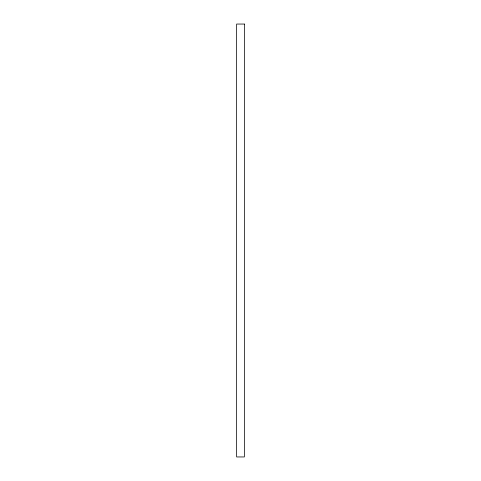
<?xml version="1.0" encoding="UTF-8"?>
<svg xmlns="http://www.w3.org/2000/svg" width="481" height="481" viewBox="0 0 481 481"><rect width="100%" height="100%" fill="white"/><g stroke="black" fill="none" stroke-linecap="round" stroke-linejoin="round"><path stroke-width="0.72" d="M244.366 24.05L236.634 24.05L236.634 456.95L244.366 456.95L244.366 24.05"/></g></svg>
